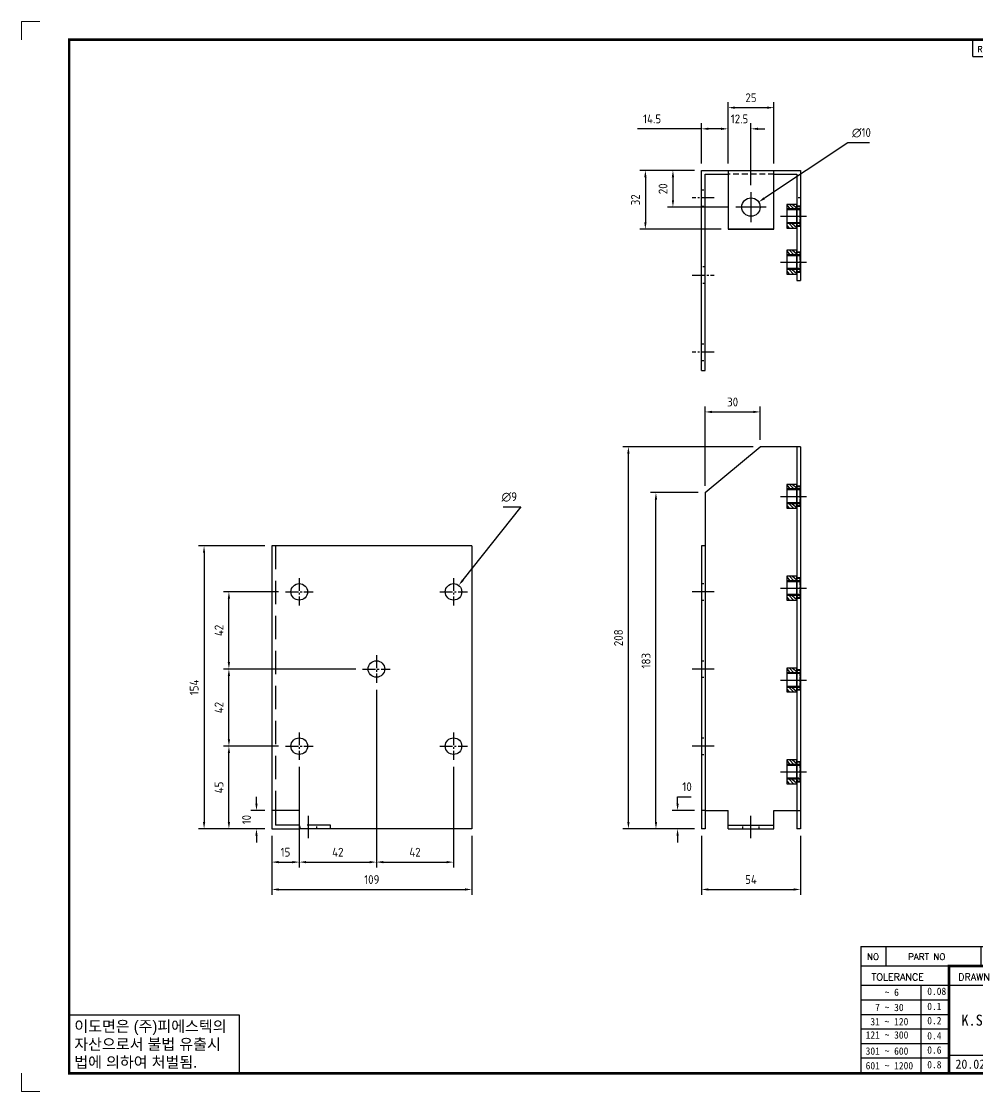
# Model space of a CAD drawing. Header units: millimetres. Extents: x 24815 to 37444, y -10619 to 6020.
# Drawn here: x 28492 to 29013, y -7723 to -7140 of the extents above; entities that cross this region are included whole.
import ezdxf
from ezdxf.enums import TextEntityAlignment as Align

# ---------------------------------------------------------------- set-up
doc = ezdxf.new("R2010")
doc.units = ezdxf.units.MM
for name, pattern in [('CENTER', [50.8, 31.75, -6.35, 6.35, -6.35]), ('CENTER1', [10, 7, -1, 1, -1]), ('HIDDEN', [9.525, 6.35, -3.175]), ('HIDDEN2', [4.7625, 3.175, -1.5875]), ('HIDDENX2', [19.05, 12.7, -6.35]), ('PHANTOMX2', [5, 2.5, -0.5, 0.5, -0.5, 0.5, -0.5])]:
    doc.linetypes.add(name, pattern=pattern)
for name, color, linetype in [('CENTER', 1, 'CENTER'), ('FORMAT-1', 7, 'Continuous'), ('line', 3, 'Continuous')]:
    doc.layers.add(name, color=color, linetype=linetype)
doc.styles.add('h1', font='')
doc.styles.add('HAN', font='')
doc.styles.add('RC', font='ROMANC.SHX')
doc.styles.add('ROMANT', font='romant')
doc.styles.get("Standard").update_dxf_attribs({"font": 'ISOCP.SHX', "bigfont": 'WHGTXT.SHX'})
doc.styles.get('h1').set_extended_font_data('New Gulim')
doc.styles.get('HAN').set_extended_font_data('GulimChe')
doc.dimstyles.new('PS-1.5', dxfattribs={"dimscale": 1.5, "dimtxt": 3.2, "dimasz": 2.5, "dimexe": 2, "dimexo": 2.5, "dimgap": 2, "dimtad": 1, "dimtoh": 1, "dimrnd": 0.05, "dimzin": 12, "dimdsep": 46, "dimtxsty": 'Standard', "dimcen": 0, "dimclrt": 2, "dimazin": 3, "dimtfac": 1, "dimtofl": 0, "dimtmove": 0, "dimatfit": 3, "dimfxl": 0.18, "dimtolj": 1, "dimtzin": 0, "dimarcsym": 0})

# ---------------------------------------------------------------- blocks, each defined once
blk = doc.blocks.new('t3')
for p, q in [((0, 15.88), (46.25, 15.88)), ((0, 15.88), (0, 0)), ((46.25, 15.88), (46.25, 0)), ((0, 0), (46.25, 0))]:
    blk.add_line(p, q)
at = {"color": 1, "style": 'h1'}
for s, p in [('이도면은 (주)피에스텍의', (1.4, 11.29)), ('자산으로서 불법 유출시', (1.4, 6.41)), ('법에 의하여 처벌됨.', (1.4, 1.52))]:
    blk.add_text(s, height=3, dxfattribs=at).set_placement(p)
blk = doc.blocks.new('new LOGO')
at = {"layer": 'line'}
h = blk.add_hatch(color=250, dxfattribs=at)
h.paths.add_polyline_path([(44.5, 69.4), (46.6, 69.4, -0.129793), (52, 68, 0.221832), (43.6, 71.9), (41.5, 71.9), (41.5, 27.9), (43.6, 27.9, 0.02048), (44.5, 28)], flags=17)
h.paths.add_polyline_path([(44.5, 13.9), (57.3, 13.9, 0.72362), (77.1, 73.9, -0.679777), (54.3, 16.4), (41.5, 16.4), (41.5, -0.1), (3, -0.1), (3, -2.6), (44.5, -2.6)])
h.paths.add_polyline_path([(117.9, 14.2), (71.5, -44.4), (77.1, -39.6), (120.8, 15.6), (92, 28.9), (173.3, 106), (177.5, 111.4), (89.1, 27.6)])
h.paths.add_polyline_path([(162.7, 71.9), (162.7, 69.4), (172.5, 69.4), (172.5, 71.9)], flags=17)
h.paths.add_polyline_path([(217.7, 69.4), (230.5, 69.4), (230.5, 80.4), (227.5, 80.4), (227.5, 71.9), (214.7, 71.9), (214.7, -0.1), (175.5, -0.1), (175.5, -2.6), (217.7, -2.6)])
h.paths.add_polyline_path([(297.8, 46.6), (294.8, 46.6), (294.8, 37.4), (276, 37.4), (276, 10.9), (279, 10.9), (279, 34.9), (297.8, 34.9)])
h.paths.add_polyline_path([(300, 8.4), (297, 8.4), (297, -0.1), (237.5, -0.1), (237.5, -2.6), (300, -2.6)])
h.paths.add_polyline_path([(297.8, 80.4), (294.8, 80.4), (294.8, 71.9), (276, 71.9), (276, 49.1), (279, 49.1), (279, 69.4), (297.8, 69.4)])
h.paths.add_polyline_path([(350.2, 80.4), (347.2, 80.4), (347.2, 61.6), (350.2, 63.5)])
h.paths.add_polyline_path([(350.2, 26.7), (347.2, 35.2), (347.2, -0.1), (308.5, -0.1), (308.5, -2.6), (350.2, -2.6)])
h.paths.add_polyline_path([(402.7, 80.4), (396.5, 80.4), (379.6, 66.8), (400.5, -0.1), (361.8, -0.1), (362.7, -2.6), (403.5, -2.6), (382.6, 64.3)])
blk.add_hatch(color=5, dxfattribs=at).paths.add_polyline_path([(166.3, 35), (131, 49), (180.4, 112.7), (92, 28.9), (120.8, 15.6), (74.4, -43)])
h = blk.add_hatch(color=253, dxfattribs=at)
edge = h.paths.add_edge_path()
edge.add_ellipse((333.9, 86.4), major_axis=(-165.9, 0), ratio=0.39426, start_angle=111.5127, end_angle=334.469)
edge.add_ellipse((314.1, 81.2), major_axis=(-153.7, 0), ratio=0.40699, start_angle=121.3066, end_angle=327.7437, ccw=False)
edge.add_line((394, 27.8), (394.7, 25.6))
h = blk.add_hatch(color=1, dxfattribs=at)
h.paths.add_polyline_path([(41.5, 16.4), (54.3, 16.4, 1), (54.3, 82.9), (0, 82.9), (0, -0.1), (41.5, -0.1)])
h.paths.add_polyline_path([(41.5, 27.9), (41.5, 71.9), (43.6, 71.9, -0.414214), (54.6, 60.9), (54.6, 38.9, -0.414214), (43.6, 27.9)], flags=16)
h.paths.add_polyline_path([(214.7, 71.9), (227.5, 71.9), (227.5, 82.9), (159.7, 82.9), (159.7, 71.9), (172.5, 71.9), (172.5, -0.1), (214.7, -0.1)])
h.paths.add_polyline_path([(276, 37.4), (294.8, 37.4), (294.8, 49.1), (276, 49.1), (276, 71.9), (294.8, 71.9), (294.8, 82.9), (234.5, 82.9), (234.5, -0.1), (297, -0.1), (297, 10.9), (276, 10.9)])
h.paths.add_polyline_path([(347.2, 35.2), (359.7, -0.1), (400.5, -0.1), (379.6, 66.8), (399.7, 82.9), (380.6, 82.9), (347.2, 61.6), (347.2, 82.9), (305.5, 82.9), (305.5, -0.1), (347.2, -0.1)])
h = blk.add_hatch(color=250, dxfattribs=at)
edge = h.paths.add_edge_path()
edge.add_ellipse((237.8, -17.6), major_axis=(-14.3, 0), ratio=0.526336, start_angle=192.2456, end_angle=269.0748)
edge.add_line((238.1, -10.1), (237.6, -10.1))
edge.add_ellipse((237.8, -17.6), major_axis=(-14.3, 0), ratio=0.526336, start_angle=270.9252, end_angle=449.0748)
edge.add_line((237.6, -25.1), (238.1, -25.1))
edge.add_ellipse((237.8, -17.6), major_axis=(-14.3, 0), ratio=0.526336, start_angle=450.9252, end_angle=527.7544)
edge.add_line((251.7, -19.2), (254.1, -19.2))
edge.add_line((254.1, -19.2), (254.1, -27.1))
edge.add_line((254.1, -27.1), (263.1, -27.1))
edge.add_line((263.1, -27.1), (263.1, -10.1))
edge.add_line((263.1, -10.1), (254.1, -10.1))
edge.add_line((254.1, -10.1), (254.1, -16))
edge.add_line((254.1, -16), (251.7, -16))
h.paths.add_polyline_path([(241, -16.4), (241, -18.7, -1), (234.4, -18.7), (234.4, -16.4, -1)], flags=16)
h.paths.add_polyline_path([(278.2, -10.1), (268.1, -10.1), (268.1, -27.1), (278.2, -27.1)])
h.paths.add_polyline_path([(310.3, -10.1), (310.3, -11.1, -0.157169), (289.3, -17.5), (294, -19.9, 0.128407), (316.3, -15.9, 0.128407), (338.6, -19.9), (343.3, -17.5, -0.157169), (322.2, -11.1), (322.2, -10.1)])
h.paths.add_polyline_path([(342.1, -25.1), (342.1, -22.3), (290.4, -22.3), (290.4, -25.1)])
h.paths.add_polyline_path([(352, -10.1), (352, -16.2, 0.414214), (354, -18.2), (378.7, -18.2), (378.7, -19.6), (390.2, -19.6), (390.2, -10.1), (378.7, -10.1), (378.7, -13.6), (374.7, -13.6), (374.7, -15.1), (378.7, -15.1), (378.7, -16.2), (364.7, -16.2), (364.7, -15.1), (371.2, -15.1), (371.2, -13.6), (364.7, -13.6), (364.7, -12.6), (374.7, -12.6), (374.7, -10.1)])
h.paths.add_polyline_path([(393.8, -10.1), (393.8, -19.6), (405, -19.6), (405, -10.1)])
h.paths.add_polyline_path([(405, -27.1), (405, -20.9), (356.8, -20.9), (356.8, -23), (391.8, -23), (391.8, -27.1)])
h.paths.add_polyline_path([(200.4, -10.1), (200.4, -22.3), (193.2, -22.3), (193.2, -12.6), (196.6, -12.6), (196.6, -10.1), (161, -10.1), (161, -12.6), (164.5, -12.6), (164.5, -22.3), (161, -22.3), (161, -25.1), (200.4, -25.1), (200.4, -27.1), (213.9, -27.1), (213.9, -10.1)])
h.paths.add_polyline_path([(182, -12.6), (175.6, -12.6), (175.6, -22.3), (182, -22.3)], flags=17)
blk = doc.blocks.new('format-3')
at = {"color": 3, "lineweight": 9}
for p, q in [((0, 286.3), (0, 291.3)), ((5, 291.3), (0, 291.3)), ((414.5, 291.3), (419.5, 291.3)), ((419.5, 286.3), (419.5, 291.3)), ((0, 5), (0, 0)), ((419.5, 5), (419.5, 0)), ((5, 0), (0, 0)), ((414.5, 0), (419.5, 0))]:
    blk.add_line(p, q, dxfattribs=at)
at = {"color": 180}
for p, q in [((258.97, 281.75), (258.97, 286.3)), ((272.71, 281.75), (272.71, 286.3)), ((287.94, 281.75), (287.94, 286.3)), ((367.22, 281.75), (367.22, 286.3)), ((382.45, 281.75), (382.45, 286.3)), ((397.61, 281.75), (397.61, 286.3)), ((258.97, 281.75), (414.5, 281.75)), ((228.5, 39.49), (228.5, 5)), ((228.5, 39.49), (414.5, 39.49)), ((235.29, 39.49), (235.29, 34.21)), ((261.24, 34.21), (261.24, 39.49)), ((326.9, 39.49), (326.9, 34.21)), ((356.11, 39.49), (356.11, 34.21)), ((362.93, 39.49), (362.93, 34.21)), ((384.48, 39.49), (384.48, 34.21)), ((228.5, 34.21), (252.48, 34.21)), ((268.96, 5), (268.96, 34.21)), ((285.45, 5), (285.45, 34.21)), ((301.94, 5), (301.94, 34.21)), ((314.72, 34.21), (314.72, 23.65)), ((326.9, 34.21), (326.9, 18.37)), ((356.11, 34.21), (356.11, 5)), ((228.5, 28.93), (252.48, 28.93)), ((244.89, 5.23), (244.89, 28.93)), ((252.48, 28.93), (414.5, 28.93)), ((228.5, 24.98), (252.48, 24.98)), ((301.94, 23.65), (414.5, 23.65)), ((228.5, 21.03), (252.48, 21.03)), ((301.94, 18.37), (414.5, 18.37)), ((314.72, 18.37), (314.72, 5)), ((228.5, 17.08), (252.48, 17.08)), ((228.5, 13.13), (252.48, 13.13)), ((301.94, 13.09), (356.11, 13.09)), ((228.5, 9.18), (252.48, 9.18)), ((252.48, 9.95), (301.94, 9.95))]:
    blk.add_line(p, q, dxfattribs=at)
at = {"const_width": 0.7}
blk.add_lwpolyline([(252.48, 5), (252.48, 34.21), (414.5, 34.21)], dxfattribs=at)
at = {"layer": 'FORMAT-1', "const_width": 0.7}
blk.add_lwpolyline([(13, 5), (13, 286.3), (414.5, 286.3), (414.5, 5)], close=True, dxfattribs=at)
blk.add_blockref('t3', (13, 5))
at = {"xscale": 0.05400000000000027, "yscale": 0.05400000000000027, "zscale": 0.05400000000000027}
blk.add_blockref('new LOGO', (357.35, 8.65), dxfattribs=at)
at = {"color": 2}
for s, height, style, p in [('REV. NO.', 1.56, 'RC', (260.23, 282.95)), ('DATE', 1.788, 'RC', (276.95, 282.94)), ('DESCRIPTION OF REVISION', 1.7875, 'RC', (309.98, 282.94)), ('DRA.BY', 1.788, 'RC', (369.83, 282.94)), ('CH.BY', 1.788, 'RC', (385.59, 282.94)), ('APP.BY', 1.788, 'RC', (400.18, 282.94)), ('COLOR/FINISH', 1.7424, 'RC', (363.8, 35.83)), ('NO', 1.742, 'RC', (230.16, 35.83)), ('PART NO', 1.742, 'RC', (241.36, 35.83)), ('DESCRIPTION', 1.7424, 'RC', (286.43, 35.83)), ('MATERIAL', 1.742, 'RC', (335.52, 35.83)), ("Q'TY", 1.742, 'RC', (356.17, 35.83)), ('REMARK', 1.742, 'RC', (394.37, 35.83)), (' TOLERANCE', 1.9, 'RC', (230.11, 30.22)), ('DRAWN', 1.9, 'RC', (255, 30.22)), ('CHECKED', 1.9, 'RC', (269.71, 30.22)), ('APPROVED', 1.9, 'RC', (285.8, 30.22)), ('UNIT', 1.742, 'RC', (305.19, 30.55)), ('SCALE', 1.742, 'RC', (316.32, 30.55)), ('MODEL NAME', 2.178, 'RC', (330.12, 30.46)), ('    ~ 6', 2, 'HAN', (229.8, 26.03)), ('0.08', 2, 'HAN', (246.57, 26.31)), ('mm', 1.742, 'RC', (305.67, 25.56)), ('PART NAME', 2.178, 'RC', (331.17, 25.24)), ('  7 ~ 30', 2, 'HAN', (229.8, 21.91)), ('0.1', 2, 'HAN', (246.57, 22.2)), ('3rd ANGLE PROJ.', 1.7424, 'RC', (302.87, 19.97)), ('PART NO.', 2.178, 'RC', (332.84, 19.85)), (' 31 ~ 120', 2, 'HAN', (229.8, 18.04)), ('0.2', 2, 'HAN', (246.57, 18.32)), ('121 ~ 300', 2, 'HAN', (229.8, 14.42)), ('0.4', 2, 'HAN', (246.57, 14.2)), ('SIZE', 1.742, 'RC', (305.39, 14.71)), ('REFERENCE', 2.178, 'RC', (323.52, 14.69)), ('301 ~ 600', 2, 'HAN', (229.8, 10.04)), ('0.6', 2, 'HAN', (246.57, 10.32)), ('601 ~ 1200', 2, 'HAN', (229.8, 6.05)), ('0.8', 2, 'HAN', (246.57, 6.33))]:
    blk.add_text(s, height=height, dxfattribs=dict(at, style=style)).set_placement(p)
at = {"style": 'ROMANT'}
for s, p in [('POWER', (385.15, 13.96)), ('SYSTEM', (385.15, 10.31)), ('TECHNOLOGY', (385.15, 6.56))]:
    blk.add_text(s, height=2.7, dxfattribs=at).set_placement(p)
at = {"color": 2, "lineweight": 25, "style": 'RC'}
blk.add_text('A3', height=4.182, dxfattribs=at).set_placement((304.61, 7.14))
at = {"style": 'HAN'}
for tag, height, p in [('MODEL-NAME', 3, (386.1, 31.53)), ('SCALE', 2.7, (320.81, 26.29)), ('PART-NAME', 3, (386.1, 26.29)), ('DRA-BY', 3, (260.72, 19.44)), ('CH-BY', 3, (277.21, 19.44)), ('APP-BY', 3, (293.7, 19.44)), ('PART-NO', 3, (386.1, 21.01)), ('CH-DATE', 2.5, (277.21, 7.47)), ('관련업체', 3, (333.52, 9.26)), ('DRA-DATE', 2.5, (260.72, 7.47)), ('APP-DATE', 2.5, (293.7, 7.47))]:
    blk.add_attdef(tag, text='', height=height, dxfattribs=at).set_placement(p, align=Align.MIDDLE_CENTER)
blk = doc.blocks.new('A$C5F1363BC')
at = {"color": 6}
for p, q in [((-1.8, 6.5), (-7.3, 6.5)), ((-7.3, 6.5), (-7.3, -6.5)), ((-1.8, -6.5), (-1.8, 6.5)), ((-7.3, -6.5), (-1.8, -6.5))]:
    blk.add_line(p, q, dxfattribs=at)
for p, q in [((-7.3, 6.27), (-5.73, 4)), ((-5.78, 6.5), (-3.48, 4)), ((-4.24, 6.5), (-1.8, 4.56)), ((-1.99, 6.5), (-1.8, 6.31)), ((-7.3, 4.03), (-7.27, 4)), ((0, 4), (-7.3, 4)), ((-1.8, 4.56), (-1.24, 4)), ((-0.24, 5.25), (0, 5.01)), ((0, -4), (-7.3, -4)), ((-7.3, -4.95), (-5.95, -6.5)), ((-6.01, -4), (-3.71, -6.5)), ((-4.46, -4), (-1.8, -6.16)), ((-2.22, -4), (-1.8, -4.42)), ((-1.8, -4.42), (-0.97, -5.25))]:
    blk.add_line(p, q)
at = {"color": 3}
for p, q in [((0, 3.5), (-7.3, 3.5)), ((0, -3.5), (-7.3, -3.5))]:
    blk.add_line(p, q, dxfattribs=at)
at = {"color": 6, "linetype": 'PHANTOMX2', "ltscale": 0.5}
for p, q in [((-0.3, 5.55), (-1.8, 5.55)), ((0, 5.25), (-0.3, 5.55)), ((0, -5.25), (0, 5.25)), ((-0.3, -5.55), (-1.8, -5.55)), ((0, -5.25), (-0.3, -5.55))]:
    blk.add_line(p, q, dxfattribs=at)
at = {"color": 42}
for p, q in [((0, 5.25), (-1.8, 5.25)), ((0, -5.25), (-1.8, -5.25))]:
    blk.add_line(p, q, dxfattribs=at)
at = {"layer": 'CENTER', "color": 1, "linetype": 'CENTER', "ltscale": 3}
blk.add_line((-10.79, 0), (3.49, 0), dxfattribs=at)
blk = doc.blocks.new('*D1335')
at = {"color": 0, "lineweight": -2, "transparency": 16777216}
for p, q in [((28643.53, -7545.91), (28643.53, -7600.79)), ((28628.53, -7583.41), (28628.53, -7600.79)), ((28632.28, -7597.79), (28639.78, -7597.79))]:
    blk.add_line(p, q, dxfattribs=at)
at = {"color": 0, "transparency": 16777216}
for points in [[(28632.28, -7597.17), (28632.28, -7598.42), (28628.53, -7597.79)], [(28639.78, -7597.17), (28639.78, -7598.42), (28643.53, -7597.79)]]:
    blk.add_solid(points, dxfattribs=at)
at = {"layer": 'Defpoints', "color": 0, "transparency": 16777216}
for p in [(28643.53, -7542.16), (28628.53, -7579.66), (28643.53, -7597.79)]:
    blk.add_point(p, dxfattribs=at)
at = {"color": 2, "transparency": 16777216, "insert": (28636.03, -7592.39), "char_height": 4.8, "attachment_point": 5}
blk.add_mtext('\\A1;15', dxfattribs=at)
blk = doc.blocks.new('*D1334')
at = {"color": 0, "lineweight": -2, "transparency": 16777216}
for p, q in [((28685.53, -7503.91), (28685.53, -7600.79)), ((28643.53, -7545.91), (28643.53, -7600.79)), ((28647.28, -7597.79), (28681.78, -7597.79))]:
    blk.add_line(p, q, dxfattribs=at)
at = {"color": 0, "transparency": 16777216}
for points in [[(28647.28, -7597.17), (28647.28, -7598.42), (28643.53, -7597.79)], [(28681.78, -7597.17), (28681.78, -7598.42), (28685.53, -7597.79)]]:
    blk.add_solid(points, dxfattribs=at)
at = {"layer": 'Defpoints', "color": 0, "transparency": 16777216}
for p in [(28685.53, -7500.16), (28643.53, -7542.16), (28685.53, -7597.79)]:
    blk.add_point(p, dxfattribs=at)
at = {"color": 2, "transparency": 16777216, "insert": (28664.53, -7592.39), "char_height": 4.8, "attachment_point": 5}
blk.add_mtext('\\A1;42', dxfattribs=at)
blk = doc.blocks.new('*D1336')
at = {"color": 0, "lineweight": -2, "transparency": 16777216}
for p, q in [((28628.53, -7583.41), (28628.53, -7615.68)), ((28737.53, -7583.41), (28737.53, -7615.68)), ((28632.28, -7612.68), (28733.78, -7612.68))]:
    blk.add_line(p, q, dxfattribs=at)
at = {"color": 0, "transparency": 16777216}
for points in [[(28632.28, -7612.06), (28632.28, -7613.31), (28628.53, -7612.68)], [(28733.78, -7612.06), (28733.78, -7613.31), (28737.53, -7612.68)]]:
    blk.add_solid(points, dxfattribs=at)
at = {"layer": 'Defpoints', "color": 0, "transparency": 16777216}
for p in [(28628.53, -7579.66), (28737.53, -7579.66), (28737.53, -7612.68)]:
    blk.add_point(p, dxfattribs=at)
at = {"color": 2, "transparency": 16777216, "insert": (28683.03, -7607.28), "char_height": 4.8, "attachment_point": 5}
blk.add_mtext('\\A1;109', dxfattribs=at)
blk = doc.blocks.new('*D1337')
at = {"color": 0, "lineweight": -2, "transparency": 16777216}
for p, q in [((28685.53, -7503.91), (28685.53, -7600.79)), ((28727.53, -7545.91), (28727.53, -7600.79)), ((28689.28, -7597.79), (28723.78, -7597.79))]:
    blk.add_line(p, q, dxfattribs=at)
at = {"color": 0, "transparency": 16777216}
for points in [[(28689.28, -7597.17), (28689.28, -7598.42), (28685.53, -7597.79)], [(28723.78, -7597.17), (28723.78, -7598.42), (28727.53, -7597.79)]]:
    blk.add_solid(points, dxfattribs=at)
at = {"layer": 'Defpoints', "color": 0, "transparency": 16777216}
for p in [(28685.53, -7500.16), (28727.53, -7542.16), (28727.53, -7597.79)]:
    blk.add_point(p, dxfattribs=at)
at = {"color": 2, "transparency": 16777216, "insert": (28706.53, -7592.39), "char_height": 4.8, "attachment_point": 5}
blk.add_mtext('\\A1;42', dxfattribs=at)
blk = doc.blocks.new('*D1338')
at = {"color": 0, "lineweight": -2, "transparency": 16777216}
for p, q in [((28620.23, -7565.91), (28620.23, -7562.16)), ((28624.78, -7569.66), (28617.23, -7569.66)), ((28624.78, -7579.66), (28617.23, -7579.66)), ((28620.23, -7583.41), (28620.23, -7587.16))]:
    blk.add_line(p, q, dxfattribs=at)
at = {"color": 0, "transparency": 16777216}
for points in [[(28619.61, -7565.91), (28620.86, -7565.91), (28620.23, -7569.66)], [(28619.61, -7583.41), (28620.86, -7583.41), (28620.23, -7579.66)]]:
    blk.add_solid(points, dxfattribs=at)
at = {"layer": 'Defpoints', "color": 0, "transparency": 16777216}
for p in [(28620.23, -7569.66), (28628.53, -7569.66), (28628.53, -7579.66)]:
    blk.add_point(p, dxfattribs=at)
at = {"color": 2, "transparency": 16777216, "insert": (28614.83, -7574.66), "char_height": 4.8, "attachment_point": 5, "rotation": 90}
blk.add_mtext('\\A1;10', dxfattribs=at)
blk = doc.blocks.new('*D1339')
at = {"color": 0, "lineweight": -2, "transparency": 16777216}
for p, q in [((28632.28, -7534.66), (28602.23, -7534.66)), ((28605.23, -7575.91), (28605.23, -7538.41)), ((28624.78, -7579.66), (28602.23, -7579.66))]:
    blk.add_line(p, q, dxfattribs=at)
at = {"color": 0, "transparency": 16777216}
for points in [[(28604.61, -7538.41), (28605.86, -7538.41), (28605.23, -7534.66)], [(28604.61, -7575.91), (28605.86, -7575.91), (28605.23, -7579.66)]]:
    blk.add_solid(points, dxfattribs=at)
at = {"layer": 'Defpoints', "color": 0, "transparency": 16777216}
for p in [(28605.23, -7534.66), (28636.03, -7534.66), (28628.53, -7579.66)]:
    blk.add_point(p, dxfattribs=at)
at = {"color": 2, "transparency": 16777216, "insert": (28599.83, -7557.16), "char_height": 4.8, "attachment_point": 5, "rotation": 90}
blk.add_mtext('\\A1;45', dxfattribs=at)
blk = doc.blocks.new('*D1340')
at = {"color": 0, "lineweight": -2, "transparency": 16777216}
for p, q in [((28674.28, -7492.66), (28602.23, -7492.66)), ((28605.23, -7530.91), (28605.23, -7496.41)), ((28632.28, -7534.66), (28602.23, -7534.66))]:
    blk.add_line(p, q, dxfattribs=at)
at = {"color": 0, "transparency": 16777216}
for points in [[(28604.61, -7496.41), (28605.86, -7496.41), (28605.23, -7492.66)], [(28604.61, -7530.91), (28605.86, -7530.91), (28605.23, -7534.66)]]:
    blk.add_solid(points, dxfattribs=at)
at = {"layer": 'Defpoints', "color": 0, "transparency": 16777216}
for p in [(28605.23, -7492.66), (28678.03, -7492.66), (28636.03, -7534.66)]:
    blk.add_point(p, dxfattribs=at)
at = {"color": 2, "transparency": 16777216, "insert": (28599.83, -7513.66), "char_height": 4.8, "attachment_point": 5, "rotation": 90}
blk.add_mtext('\\A1;42', dxfattribs=at)
blk = doc.blocks.new('*D1341')
at = {"color": 0, "lineweight": -2, "transparency": 16777216}
for p, q in [((28632.28, -7450.66), (28602.23, -7450.66)), ((28605.23, -7488.91), (28605.23, -7454.41)), ((28674.28, -7492.66), (28602.23, -7492.66))]:
    blk.add_line(p, q, dxfattribs=at)
at = {"color": 0, "transparency": 16777216}
for points in [[(28604.61, -7454.41), (28605.86, -7454.41), (28605.23, -7450.66)], [(28604.61, -7488.91), (28605.86, -7488.91), (28605.23, -7492.66)]]:
    blk.add_solid(points, dxfattribs=at)
at = {"layer": 'Defpoints', "color": 0, "transparency": 16777216}
for p in [(28605.23, -7450.66), (28636.03, -7450.66), (28678.03, -7492.66)]:
    blk.add_point(p, dxfattribs=at)
at = {"color": 2, "transparency": 16777216, "insert": (28599.83, -7471.66), "char_height": 4.8, "attachment_point": 5, "rotation": 90}
blk.add_mtext('\\A1;42', dxfattribs=at)
blk = doc.blocks.new('*D1342')
at = {"color": 0, "lineweight": -2, "transparency": 16777216}
for p, q in [((28624.78, -7425.66), (28588.7, -7425.66)), ((28591.7, -7429.41), (28591.7, -7575.91)), ((28624.78, -7579.66), (28588.7, -7579.66))]:
    blk.add_line(p, q, dxfattribs=at)
at = {"color": 0, "transparency": 16777216}
for points in [[(28591.08, -7429.41), (28592.33, -7429.41), (28591.7, -7425.66)], [(28591.08, -7575.91), (28592.33, -7575.91), (28591.7, -7579.66)]]:
    blk.add_solid(points, dxfattribs=at)
at = {"layer": 'Defpoints', "color": 0, "transparency": 16777216}
for p in [(28628.53, -7425.66), (28591.7, -7579.66), (28628.53, -7579.66)]:
    blk.add_point(p, dxfattribs=at)
at = {"color": 2, "transparency": 16777216, "insert": (28586.3, -7502.66), "char_height": 4.8, "attachment_point": 5, "rotation": 90}
blk.add_mtext('\\A1;154', dxfattribs=at)
blk = doc.blocks.new('*D1343')
at = {"color": 0, "lineweight": -2, "transparency": 16777216}
for p, q in [((28860.7, -7396.66), (28834.71, -7396.66)), ((28837.71, -7575.91), (28837.71, -7400.41)), ((28858.7, -7579.66), (28834.71, -7579.66))]:
    blk.add_line(p, q, dxfattribs=at)
at = {"color": 0, "transparency": 16777216}
for points in [[(28837.09, -7400.41), (28838.34, -7400.41), (28837.71, -7396.66)], [(28837.09, -7575.91), (28838.34, -7575.91), (28837.71, -7579.66)]]:
    blk.add_solid(points, dxfattribs=at)
at = {"layer": 'Defpoints', "color": 0, "transparency": 16777216}
for p in [(28837.71, -7396.66), (28864.45, -7396.66), (28862.45, -7579.66)]:
    blk.add_point(p, dxfattribs=at)
at = {"color": 2, "transparency": 16777216, "insert": (28832.31, -7488.16), "char_height": 4.8, "attachment_point": 5, "rotation": 90}
blk.add_mtext('\\A1;183', dxfattribs=at)
blk = doc.blocks.new('*D1344')
at = {"color": 0, "lineweight": -2, "transparency": 16777216}
for p, q in [((28890.7, -7371.66), (28819.71, -7371.66)), ((28822.71, -7575.91), (28822.71, -7375.41)), ((28858.7, -7579.66), (28819.71, -7579.66))]:
    blk.add_line(p, q, dxfattribs=at)
at = {"color": 0, "transparency": 16777216}
for points in [[(28822.09, -7375.41), (28823.34, -7375.41), (28822.71, -7371.66)], [(28822.09, -7575.91), (28823.34, -7575.91), (28822.71, -7579.66)]]:
    blk.add_solid(points, dxfattribs=at)
at = {"layer": 'Defpoints', "color": 0, "transparency": 16777216}
for p in [(28822.71, -7371.66), (28894.45, -7371.66), (28862.45, -7579.66)]:
    blk.add_point(p, dxfattribs=at)
at = {"color": 2, "transparency": 16777216, "insert": (28817.31, -7475.66), "char_height": 4.8, "attachment_point": 5, "rotation": 90}
blk.add_mtext('\\A1;208', dxfattribs=at)
blk = doc.blocks.new('*D1345')
at = {"color": 0, "lineweight": -2, "transparency": 16777216}
for p, q in [((28862.45, -7198.59), (28827.71, -7198.59)), ((28862.45, -7217.47), (28862.45, -7195.59)), ((28873.2, -7198.59), (28866.2, -7198.59)), ((28876.95, -7217.47), (28876.95, -7195.59))]:
    blk.add_line(p, q, dxfattribs=at)
at = {"color": 0, "transparency": 16777216}
for points in [[(28866.2, -7197.96), (28866.2, -7199.21), (28862.45, -7198.59)], [(28873.2, -7197.96), (28873.2, -7199.21), (28876.95, -7198.59)]]:
    blk.add_solid(points, dxfattribs=at)
at = {"layer": 'Defpoints', "color": 0, "transparency": 16777216}
for p in [(28876.95, -7198.59), (28862.45, -7221.22), (28876.95, -7221.22)]:
    blk.add_point(p, dxfattribs=at)
at = {"color": 2, "transparency": 16777216, "insert": (28835.61, -7193.19), "char_height": 4.8, "attachment_point": 5}
blk.add_mtext('\\A1;14.5', dxfattribs=at)
blk = doc.blocks.new('*D1346')
at = {"color": 0, "lineweight": -2, "transparency": 16777216}
for p, q in [((28873.2, -7198.59), (28869.45, -7198.59)), ((28876.95, -7217.47), (28876.95, -7195.59)), ((28889.45, -7229.24), (28889.45, -7195.59)), ((28893.2, -7198.59), (28896.95, -7198.59))]:
    blk.add_line(p, q, dxfattribs=at)
at = {"color": 0, "transparency": 16777216}
for points in [[(28873.2, -7197.96), (28873.2, -7199.21), (28876.95, -7198.59)], [(28893.2, -7197.96), (28893.2, -7199.21), (28889.45, -7198.59)]]:
    blk.add_solid(points, dxfattribs=at)
at = {"layer": 'Defpoints', "color": 0, "transparency": 16777216}
for p in [(28889.45, -7198.59), (28876.95, -7221.22), (28889.45, -7232.99)]:
    blk.add_point(p, dxfattribs=at)
at = {"color": 2, "transparency": 16777216, "insert": (28883.2, -7193.19), "char_height": 4.8, "attachment_point": 5}
blk.add_mtext('\\A1;12.5', dxfattribs=at)
blk = doc.blocks.new('*D1347')
at = {"color": 0, "lineweight": -2, "transparency": 16777216}
for p, q in [((28858.7, -7221.22), (28843.96, -7221.22)), ((28846.96, -7224.97), (28846.96, -7237.47)), ((28877.48, -7241.22), (28843.96, -7241.22))]:
    blk.add_line(p, q, dxfattribs=at)
at = {"color": 0, "transparency": 16777216}
for points in [[(28846.34, -7224.97), (28847.59, -7224.97), (28846.96, -7221.22)], [(28846.34, -7237.47), (28847.59, -7237.47), (28846.96, -7241.22)]]:
    blk.add_solid(points, dxfattribs=at)
at = {"layer": 'Defpoints', "color": 0, "transparency": 16777216}
for p in [(28862.45, -7221.22), (28846.96, -7241.22), (28881.23, -7241.22)]:
    blk.add_point(p, dxfattribs=at)
at = {"color": 2, "transparency": 16777216, "insert": (28841.56, -7231.22), "char_height": 4.8, "attachment_point": 5, "rotation": 90}
blk.add_mtext('\\A1;20', dxfattribs=at)
blk = doc.blocks.new('*D1348')
at = {"color": 0, "lineweight": -2, "transparency": 16777216}
for p, q in [((28858.7, -7221.22), (28828.96, -7221.22)), ((28831.96, -7224.97), (28831.96, -7249.47)), ((28873.2, -7253.22), (28828.96, -7253.22))]:
    blk.add_line(p, q, dxfattribs=at)
at = {"color": 0, "transparency": 16777216}
for points in [[(28831.34, -7224.97), (28832.59, -7224.97), (28831.96, -7221.22)], [(28831.34, -7249.47), (28832.59, -7249.47), (28831.96, -7253.22)]]:
    blk.add_solid(points, dxfattribs=at)
at = {"layer": 'Defpoints', "color": 0, "transparency": 16777216}
for p in [(28862.45, -7221.22), (28831.96, -7253.22), (28876.95, -7253.22)]:
    blk.add_point(p, dxfattribs=at)
at = {"color": 2, "transparency": 16777216, "insert": (28826.56, -7237.22), "char_height": 4.8, "attachment_point": 5, "rotation": 90}
blk.add_mtext('\\A1;32', dxfattribs=at)
blk = doc.blocks.new('*D1349')
at = {"color": 0, "lineweight": -2, "transparency": 16777216}
for p, q in [((28876.95, -7217.47), (28876.95, -7184.07)), ((28880.7, -7187.07), (28898.2, -7187.07)), ((28901.95, -7217.47), (28901.95, -7184.07))]:
    blk.add_line(p, q, dxfattribs=at)
at = {"color": 0, "transparency": 16777216}
for points in [[(28880.7, -7186.45), (28880.7, -7187.7), (28876.95, -7187.07)], [(28898.2, -7186.45), (28898.2, -7187.7), (28901.95, -7187.07)]]:
    blk.add_solid(points, dxfattribs=at)
at = {"layer": 'Defpoints', "color": 0, "transparency": 16777216}
for p in [(28901.95, -7187.07), (28876.95, -7221.22), (28901.95, -7221.22)]:
    blk.add_point(p, dxfattribs=at)
at = {"color": 2, "transparency": 16777216, "insert": (28889.45, -7181.67), "char_height": 4.8, "attachment_point": 5}
blk.add_mtext('\\A1;25', dxfattribs=at)
blk = doc.blocks.new('*D1350')
at = {"color": 0, "lineweight": -2, "transparency": 16777216}
for p, q in [((28942.24, -7206.17), (28896.74, -7236.38)), ((28953.89, -7206.17), (28942.24, -7206.17))]:
    blk.add_line(p, q, dxfattribs=at)
at = {"color": 0, "transparency": 16777216}
blk.add_solid([(28896.39, -7235.86), (28897.09, -7236.9), (28893.62, -7238.45)], dxfattribs=at)
at = {"layer": 'Defpoints', "color": 0, "transparency": 16777216}
for p in [(28893.62, -7238.45), (28885.29, -7243.99)]:
    blk.add_point(p, dxfattribs=at)
at = {"color": 2, "transparency": 16777216, "insert": (28949.56, -7200.77), "char_height": 4.8, "attachment_point": 5}
blk.add_mtext('\\A1;∅10', dxfattribs=at)
blk = doc.blocks.new('*D1351')
at = {"color": 0, "lineweight": -2, "transparency": 16777216}
for p, q in [((28864.45, -7392.91), (28864.45, -7349.71)), ((28894.45, -7367.91), (28894.45, -7349.71)), ((28868.2, -7352.71), (28890.7, -7352.71))]:
    blk.add_line(p, q, dxfattribs=at)
at = {"color": 0, "transparency": 16777216}
for points in [[(28868.2, -7352.09), (28868.2, -7353.34), (28864.45, -7352.71)], [(28890.7, -7352.09), (28890.7, -7353.34), (28894.45, -7352.71)]]:
    blk.add_solid(points, dxfattribs=at)
at = {"layer": 'Defpoints', "color": 0, "transparency": 16777216}
for p in [(28894.45, -7352.71), (28894.45, -7371.66), (28864.45, -7396.66)]:
    blk.add_point(p, dxfattribs=at)
at = {"color": 2, "transparency": 16777216, "insert": (28879.45, -7347.31), "char_height": 4.8, "attachment_point": 5}
blk.add_mtext('\\A1;30', dxfattribs=at)
blk = doc.blocks.new('*D1352')
at = {"color": 0, "lineweight": -2, "transparency": 16777216}
for p, q in [((28849.5, -7565.91), (28849.5, -7562.16)), ((28849.5, -7562.16), (28856.82, -7562.16)), ((28858.7, -7569.66), (28846.5, -7569.66)), ((28858.7, -7579.66), (28846.5, -7579.66)), ((28849.5, -7583.41), (28849.5, -7587.16))]:
    blk.add_line(p, q, dxfattribs=at)
at = {"color": 0, "transparency": 16777216}
for points in [[(28848.87, -7565.91), (28850.12, -7565.91), (28849.5, -7569.66)], [(28848.87, -7583.41), (28850.12, -7583.41), (28849.5, -7579.66)]]:
    blk.add_solid(points, dxfattribs=at)
at = {"layer": 'Defpoints', "color": 0, "transparency": 16777216}
for p in [(28849.5, -7569.66), (28862.45, -7569.66), (28862.45, -7579.66)]:
    blk.add_point(p, dxfattribs=at)
at = {"color": 2, "transparency": 16777216, "insert": (28854.66, -7556.76), "char_height": 4.8, "attachment_point": 5}
blk.add_mtext('\\A1;10', dxfattribs=at)
blk = doc.blocks.new('*D1360')
at = {"color": 0, "lineweight": -2, "transparency": 16777216}
for p, q in [((28764.17, -7404.43), (28732.65, -7444.2)), ((28754.59, -7404.43), (28764.17, -7404.43))]:
    blk.add_line(p, q, dxfattribs=at)
at = {"color": 0, "transparency": 16777216}
blk.add_solid([(28732.16, -7443.81), (28733.14, -7444.59), (28730.32, -7447.14)], dxfattribs=at)
at = {"layer": 'Defpoints', "color": 0, "transparency": 16777216}
for p in [(28730.32, -7447.14, 0), (28724.74, -7454.19, 0)]:
    blk.add_point(p, dxfattribs=at)
at = {"color": 2, "transparency": 16777216, "insert": (28757.88, -7399.03), "char_height": 4.8, "attachment_point": 5}
blk.add_mtext('\\A1;∅9', dxfattribs=at)
blk = doc.blocks.new('*D1362')
at = {"color": 0, "lineweight": -2, "transparency": 16777216}
for p, q in [((28862.45, -7583.41), (28862.45, -7615.68)), ((28916.45, -7583.41), (28916.45, -7615.68)), ((28866.2, -7612.68), (28912.7, -7612.68))]:
    blk.add_line(p, q, dxfattribs=at)
at = {"color": 0, "transparency": 16777216}
for points in [[(28866.2, -7612.06), (28866.2, -7613.31), (28862.45, -7612.68)], [(28912.7, -7612.06), (28912.7, -7613.31), (28916.45, -7612.68)]]:
    blk.add_solid(points, dxfattribs=at)
at = {"layer": 'Defpoints', "color": 0, "transparency": 16777216}
for p in [(28862.45, -7579.66), (28916.45, -7579.66), (28916.45, -7612.68)]:
    blk.add_point(p, dxfattribs=at)
at = {"color": 2, "transparency": 16777216, "insert": (28889.45, -7607.28), "char_height": 4.8, "attachment_point": 5}
blk.add_mtext('\\A1;54', dxfattribs=at)

msp = doc.modelspace()

# ---------------------------------------------------------------- linework, layer by layer
at = {"color": 6}
for p, q in [((28862.45285, -7221.22058), (28916.45285, -7221.22058)), ((28862.45285, -7330.22058), (28862.45285, -7221.22058)), ((28864.45285, -7223.22058), (28876.95285, -7223.22058)), ((28864.45285, -7330.22058), (28864.45285, -7223.22058)), ((28876.95285, -7221.22058), (28876.95285, -7253.22058)), ((28901.95285, -7253.22058), (28901.95285, -7221.22058)), ((28901.95285, -7223.22058), (28914.45285, -7223.22058)), ((28914.45285, -7223.22058), (28914.45285, -7281.22058)), ((28916.45285, -7221.22058), (28916.45285, -7281.22058)), ((28876.95285, -7253.22058), (28901.95285, -7253.22058)), ((28901.95285, -7253.22058), (28876.95285, -7253.22058)), ((28914.45285, -7281.22058), (28916.45285, -7281.22058)), ((28862.45285, -7330.22058), (28864.45285, -7330.22058)), ((28864.45285, -7396.6641), (28894.45285, -7371.6641)), ((28914.45285, -7371.6641), (28894.45285, -7371.6641)), ((28914.45285, -7371.6641), (28914.45285, -7579.6641)), ((28916.45285, -7371.6641), (28914.45285, -7371.6641)), ((28916.45285, -7371.6641), (28916.45285, -7579.6641)), ((28864.45285, -7396.6641), (28864.45285, -7579.6641)), ((28628.53002, -7425.6641, -0.00071), (28628.53002, -7569.6641, -0.00071)), ((28737.53002, -7425.6641), (28628.53002, -7425.6641)), ((28737.53002, -7425.6641, -0.00071), (28737.53002, -7579.6641, -0.00071)), ((28862.45285, -7425.6641), (28862.45285, -7579.6641)), ((28864.45285, -7425.6641), (28862.45285, -7425.6641)), ((28643.53002, -7569.6641, -0.00071), (28628.53002, -7569.6641, -0.00071)), ((28628.53002, -7569.6641), (28628.53002, -7579.6641)), ((28630.53002, -7569.6641), (28630.53002, -7577.6641)), ((28643.53002, -7569.6641, -0.00071), (28643.53002, -7579.6641, -0.00071)), ((28864.45285, -7569.6641), (28876.95285, -7569.6641)), ((28876.95285, -7579.6641), (28876.95285, -7569.6641)), ((28901.95285, -7569.6641), (28914.45285, -7569.6641)), ((28901.95285, -7579.6641), (28901.95285, -7569.6641)), ((28643.53002, -7577.6641), (28630.53002, -7577.6641)), ((28876.95285, -7577.6641), (28901.95285, -7577.6641)), ((28628.53002, -7579.6641), (28643.53002, -7579.6641)), ((28737.53002, -7579.6641, -0.00071), (28643.53002, -7579.6641, -0.00071)), ((28864.45285, -7579.6641), (28862.45285, -7579.6641)), ((28876.95285, -7579.6641), (28901.95285, -7579.6641)), ((28916.45285, -7579.6641), (28914.45285, -7579.6641))]:
    msp.add_line(p, q, dxfattribs=at)
at = {"color": 2, "linetype": 'HIDDEN2'}
msp.add_line((28901.95285, -7223.22058), (28876.95285, -7223.22058), dxfattribs=at)
at = {"color": 2, "linetype": 'HIDDEN', "ltscale": 0.2}
for p, q in [((28862.45629, -7231.72058, -0.0001), (28864.45629, -7231.72058, -0.0001)), ((28862.45285, -7240.72058, -0.0001), (28864.45285, -7240.72058, -0.0001)), ((28916.45285, -7236.22058), (28914.45285, -7236.22058)), ((28864.45285, -7273.72058, -0.0001), (28862.45285, -7273.72058, -0.0001)), ((28864.45285, -7282.72058, -0.0001), (28862.45285, -7282.72058, -0.0001)), ((28862.45285, -7315.72058, -0.0001), (28864.45285, -7315.72058, -0.0001)), ((28862.45285, -7324.72058, -0.0001), (28864.45285, -7324.72058, -0.0001)), ((28862.45285, -7446.1641), (28864.45285, -7446.1641)), ((28862.45285, -7455.1641), (28864.45285, -7455.1641)), ((28862.45285, -7488.1641), (28864.45285, -7488.1641)), ((28862.45285, -7497.1641), (28864.45285, -7497.1641)), ((28862.45285, -7530.1641), (28864.45285, -7530.1641)), ((28862.45285, -7539.1641), (28864.45285, -7539.1641)), ((28644.03002, -7579.6641, -0.00001), (28644.03002, -7577.6641, -0.00001)), ((28653.03002, -7579.6641, -0.00001), (28653.03002, -7577.6641, -0.00001)), ((28884.95285, -7579.6641, -0.00001), (28884.95285, -7577.6641, -0.00001)), ((28893.95285, -7579.6641, -0.00001), (28893.95285, -7577.6641, -0.00001))]:
    msp.add_line(p, q, dxfattribs=at)
at = {"color": 1, "linetype": 'CENTER', "ltscale": 3}
for p, q in [((28889.45285, -7232.99417), (28889.45285, -7249.44699)), ((28897.67926, -7241.22058), (28881.22643, -7241.22058)), ((28869.45285, -7450.6641), (28857.45285, -7450.6641)), ((28869.45285, -7492.6641), (28857.45285, -7492.6641)), ((28869.45285, -7534.6641), (28857.45285, -7534.6641)), ((28648.53002, -7584.6641), (28648.53002, -7572.6641)), ((28889.45285, -7584.6641), (28889.45285, -7572.6641))]:
    msp.add_line(p, q, dxfattribs=at)
at = {"color": 1, "linetype": 'CENTER1'}
for p, q in [((28869.45285, -7236.22058, -0.0001), (28857.45285, -7236.22058, -0.0001)), ((28857.45285, -7278.22058, -0.0001), (28869.45285, -7278.22058, -0.0001)), ((28869.45285, -7320.22058, -0.0001), (28857.45285, -7320.22058, -0.0001)), ((28643.53002, -7443.1641, -0.00071), (28643.53002, -7458.1641, -0.00071)), ((28727.53002, -7443.1641, -0.00071), (28727.53002, -7458.1641, -0.00071)), ((28636.03002, -7450.6641, -0.00071), (28651.03002, -7450.6641, -0.00071)), ((28720.03002, -7450.6641, -0.00071), (28735.03002, -7450.6641, -0.00071)), ((28685.53002, -7485.1641, -0.00071), (28685.53002, -7500.1641, -0.00071)), ((28678.03002, -7492.6641, -0.00071), (28693.03002, -7492.6641, -0.00071)), ((28643.53002, -7527.1641, -0.00071), (28643.53002, -7542.1641, -0.00071)), ((28727.53002, -7527.1641, -0.00071), (28727.53002, -7542.1641, -0.00071)), ((28636.03002, -7534.6641, -0.00071), (28651.03002, -7534.6641, -0.00071)), ((28720.03002, -7534.6641, -0.00071), (28735.03002, -7534.6641, -0.00071))]:
    msp.add_line(p, q, dxfattribs=at)
at = {"color": 2, "linetype": 'HIDDENX2'}
for p, q in [((28630.53002, -7425.6641, -0.00071), (28630.53002, -7569.6641, -0.00071)), ((28660.53002, -7577.6641), (28643.53002, -7577.6641)), ((28660.53002, -7579.6641), (28660.53002, -7577.6641))]:
    msp.add_line(p, q, dxfattribs=at)
at = {"color": 2}
for p, q in [((28864.45285, -7569.6641), (28862.45285, -7569.6641)), ((28914.45285, -7569.6641), (28916.45285, -7569.6641))]:
    msp.add_line(p, q, dxfattribs=at)
at = {"color": 6}
for centre, radius in [((28889.45113, -7241.22058), 5), ((28889.45285, -7241.22058), 5), ((28643.53002, -7450.6641, -0.00071), 4.5), ((28727.53002, -7450.6641, -0.00071), 4.5), ((28685.53002, -7492.6641, -0.00071), 4.5), ((28643.53002, -7534.6641, -0.00071), 4.5), ((28727.53002, -7534.6641, -0.00071), 4.5)]:
    msp.add_circle(centre, radius, dxfattribs=at)

# ---------------------------------------------------------------- block references
ref = msp.add_blockref('format-3', (28492.26399, -7722.71426), dxfattribs=dict(xscale=2, yscale=2, zscale=2))
ref.add_attrib('DRA-DATE', '20.02.21', dxfattribs={"height": 5, "style": 'HAN'}).set_placement((29013.70406, -7707.76426), align=Align.MIDDLE_CENTER)
ref.add_attrib('DRA-BY', 'K.S.H', dxfattribs={"height": 6, "style": 'HAN'}).set_placement((29013.70406, -7683.83002), align=Align.MIDDLE_CENTER)
ref.add_attrib('MODEL-NAME', 'PSIH-15kW/15~20kHz', dxfattribs={"lineweight": 35, "height": 6, "style": 'HAN'}).set_placement((29264.45496, -7659.66404), align=Align.MIDDLE_CENTER)
ref.add_attrib('PART-NAME', 'BUSBAR_공진부', dxfattribs={"lineweight": 35, "height": 6, "style": 'HAN'}).set_placement((29264.45496, -7670.12578), align=Align.MIDDLE_CENTER)
ref.add_attrib('PART-NO', 'DPFB2528', dxfattribs={"lineweight": 35, "height": 6, "style": 'HAN'}).set_placement((29264.45496, -7680.68578), align=Align.MIDDLE_CENTER)
ref.add_attrib('SCALE', '1/2', dxfattribs={"height": 5.4, "style": 'HAN'}).set_placement((29133.88018, -7670.12578), align=Align.MIDDLE_CENTER)
ref.add_attrib('관련업체', '디엠시스', dxfattribs={"height": 5.5, "style": 'HAN'}).set_placement((29159.31059, -7704.18889), align=Align.MIDDLE_CENTER)
at = {"ltscale": 10}
for p in [(28916.25285, -7246.22058), (28916.25289, -7271.22058), (28916.25285, -7398.6641), (28916.25285, -7448.6641), (28916.25285, -7498.6641), (28916.25285, -7548.6641)]:
    msp.add_blockref('A$C5F1363BC', p, dxfattribs=at)

# ---------------------------------------------------------------- dimensions: what is measured, and where the dimension line sits
for base, p1, p2, picture, middle in [((28901.95285, -7187.07143), (28876.95285, -7221.22058), (28901.95285, -7221.22058), '*D1349', (28889.45285, -7181.67096)), ((28894.45285, -7352.71212), (28864.45285, -7396.6641), (28894.45285, -7371.6641), '*D1351', (28879.45285, -7347.31212)), ((28727.53002, -7597.79199), (28685.53002, -7500.1641), (28727.53002, -7542.1641), '*D1337', (28706.53002, -7592.39152)), ((28643.53002, -7597.79199), (28628.53002, -7579.6641), (28643.53002, -7542.1641), '*D1335', (28636.03002, -7592.39199)), ((28737.53002, -7612.68141), (28628.53002, -7579.6641), (28737.53002, -7579.6641), '*D1336', (28683.03002, -7607.28141)), ((28916.45285, -7612.68141), (28862.45285, -7579.6641), (28916.45285, -7579.6641), '*D1362', (28889.45285, -7607.28141))]:
    dim = msp.add_linear_dim(base=base, p1=p1, p2=p2, dimstyle='PS-1.5')
    dim.commit()
    dim.dimension.update_dxf_attribs({"geometry": picture, "text_midpoint": middle})
dim = msp.add_linear_dim(base=(28876.95285, -7198.5861), p1=(28862.45285, -7221.22058), p2=(28876.95285, -7221.22058), dimstyle='PS-1.5')
dim.commit()
dim.dimension.update_dxf_attribs({"geometry": '*D1345', "text_midpoint": (28835.60858, -7198.5861), "dimtype": 160})
dim = msp.add_linear_dim(base=(28889.45285, -7198.5861), p1=(28876.95285, -7221.22058), p2=(28889.45285, -7232.99417), dimstyle='PS-1.5', override={"dimtmove": 1})
dim.commit()
dim.dimension.update_dxf_attribs({"geometry": '*D1346', "text_midpoint": (28883.20285, -7198.5861), "dimtype": 160})
for p1, p2, picture, middle in [((28885.28582, -7243.98648), (28893.61644, -7238.45468), '*D1350', (28949.56347, -7206.16601)), ((28724.73523, -7454.19102, -0.00071), (28730.3248, -7447.13717, -0.00071), '*D1360', (28757.8774, -7404.42673))]:
    dim = msp.add_diameter_dim_2p(p1=p1, p2=p2, dimstyle='PS-1.5')
    dim.commit()
    dim.dimension.update_dxf_attribs({"geometry": picture, "text_midpoint": middle, "dimtype": 163})
for base, p1, p2, picture, middle in [((28831.96285, -7253.22058), (28862.45285, -7221.22058), (28876.95285, -7253.22058), '*D1348', (28826.56238, -7237.22058)), ((28846.96285, -7241.22058), (28862.45285, -7221.22058), (28881.22643, -7241.22058), '*D1347', (28841.56238, -7231.22058)), ((28822.71148, -7371.6641), (28862.45285, -7579.6641), (28894.45285, -7371.6641), '*D1344', (28817.31101, -7475.6641)), ((28837.71148, -7396.6641), (28862.45285, -7579.6641), (28864.45285, -7396.6641), '*D1343', (28832.31148, -7488.1641)), ((28591.70154, -7579.6641), (28628.53002, -7425.6641), (28628.53002, -7579.6641), '*D1342', (28586.30154, -7502.6641)), ((28605.23147, -7534.6641), (28628.53002, -7579.6641), (28636.03002, -7534.6641), '*D1339', (28599.83147, -7557.1641)), ((28849.49924, -7569.6641), (28862.45285, -7579.6641), (28862.45285, -7569.6641), '*D1352', (28854.66113, -7556.7641))]:
    dim = msp.add_linear_dim(base=base, p1=p1, p2=p2, angle=90, dimstyle='PS-1.5')
    dim.commit()
    dim.dimension.update_dxf_attribs({"geometry": picture, "text_midpoint": middle})
for base, p1, p2, picture, middle in [((28605.23147, -7450.6641), (28678.03002, -7492.6641), (28636.03002, -7450.6641), '*D1341', (28599.831, -7471.6641)), ((28605.23147, -7492.6641), (28636.03002, -7534.6641), (28678.03002, -7492.6641), '*D1340', (28599.831, -7513.6641))]:
    dim = msp.add_linear_dim(base=base, p1=p1, p2=p2, angle=90, dimstyle='PS-1.5', override={"dimtmove": 1})
    dim.commit()
    dim.dimension.update_dxf_attribs({"geometry": picture, "text_midpoint": middle})
dim = msp.add_linear_dim(base=(28685.53002, -7597.79199), p1=(28643.53002, -7542.1641), p2=(28685.53002, -7500.1641), dimstyle='PS-1.5', override={"dimtmove": 1})
dim.commit()
dim.dimension.update_dxf_attribs({"geometry": '*D1334', "text_midpoint": (28664.53002, -7592.39152)})
dim = msp.add_linear_dim(base=(28620.23147, -7569.6641), p1=(28628.53002, -7579.6641), p2=(28628.53002, -7569.6641), angle=90, dimstyle='PS-1.5')
dim.commit()
dim.dimension.update_dxf_attribs({"geometry": '*D1338', "text_midpoint": (28620.23147, -7574.6641), "dimtype": 160})

doc.saveas('drawing.dxf')
